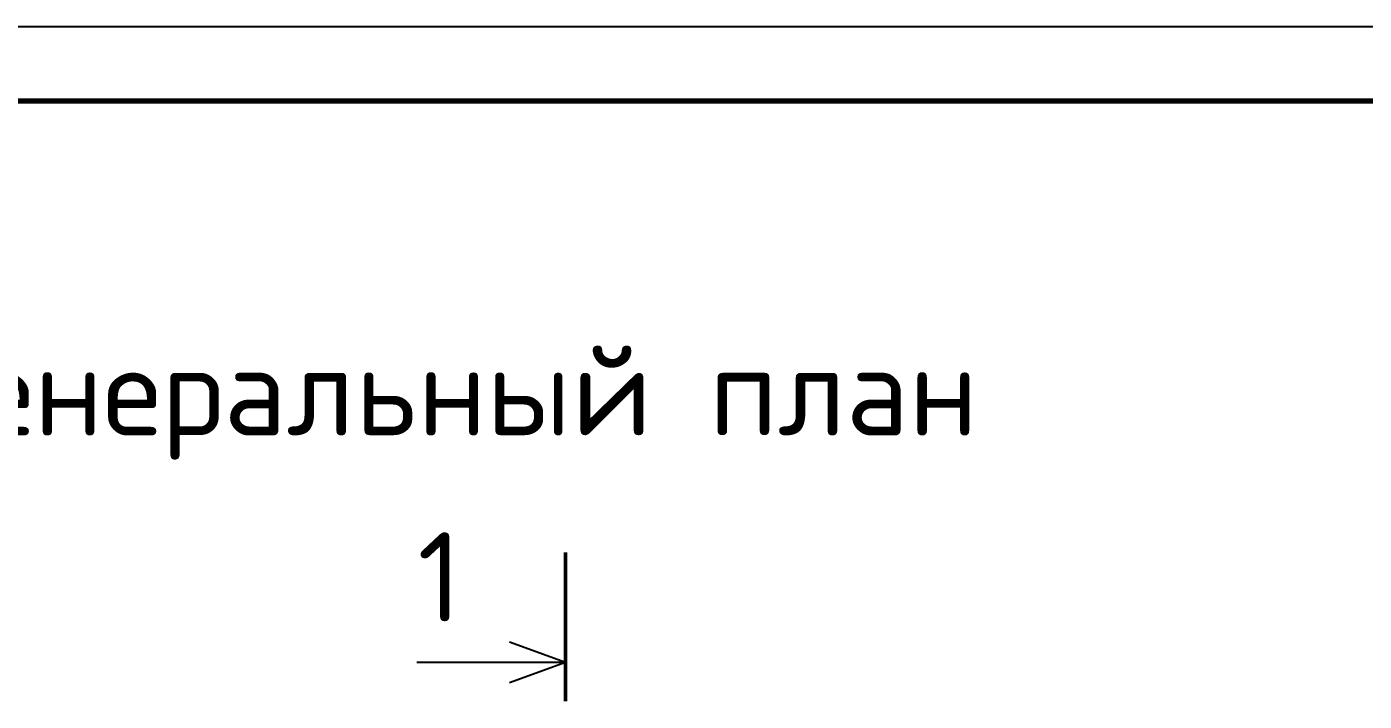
# Model space of a CAD drawing. Header units: millimetres. Extents: x -782 to 10910, y 3841 to 13237.
# Drawn here: x -475.4 to -385.5, y 4712.5 to 4757.8 of the extents above; entities that cross this region are included whole.
import ezdxf

# ---------------------------------------------------------------- set-up
doc = ezdxf.new("R2010")
doc.units = ezdxf.units.MM
doc.layers.add('1', color=7, linetype='Continuous')
doc.styles.add('2.5', font='isocpeur.ttf', dxfattribs={"height": 2})
doc.styles.add('Isocpeur', font='isocpeur.ttf')

msp = doc.modelspace()

# ---------------------------------------------------------------- linework, layer by layer
for p, q in [((59.295031, 4757.787646), (-780.704969, 4757.787646)), ((-439.159851, 4715.047085), (-442.918622, 4716.415165)), ((-439.159851, 4715.047085), (-449.159851, 4715.047085)), ((-439.159851, 4715.047085), (-442.918622, 4713.679004))]:
    msp.add_line(p, q)
at = {"lineweight": 70}
msp.add_line((54.295031, 4752.787646), (-760.704969, 4752.787646), dxfattribs=at)
at = {"lineweight": 50}
msp.add_line((-439.159851, 4712.45174), (-439.159851, 4722.45174), dxfattribs=at)

# ---------------------------------------------------------------- texts
at = {"insert": (-446.106334, 4717.807482), "char_height": 6, "attachment_point": 9, "style": '2.5'}
msp.add_mtext_dynamic_manual_height_columns('\\A1;1', width=13.55974787, gutter_width=12.5, heights=[0], dxfattribs=at)
at = {"layer": '1', "insert": (-476.147157, 4736.317793), "char_height": 6, "width": 159.67531888, "attachment_point": 2, "style": 'Isocpeur'}
msp.add_mtext('Строительный генеральный план', dxfattribs=at)

doc.saveas('drawing.dxf')
